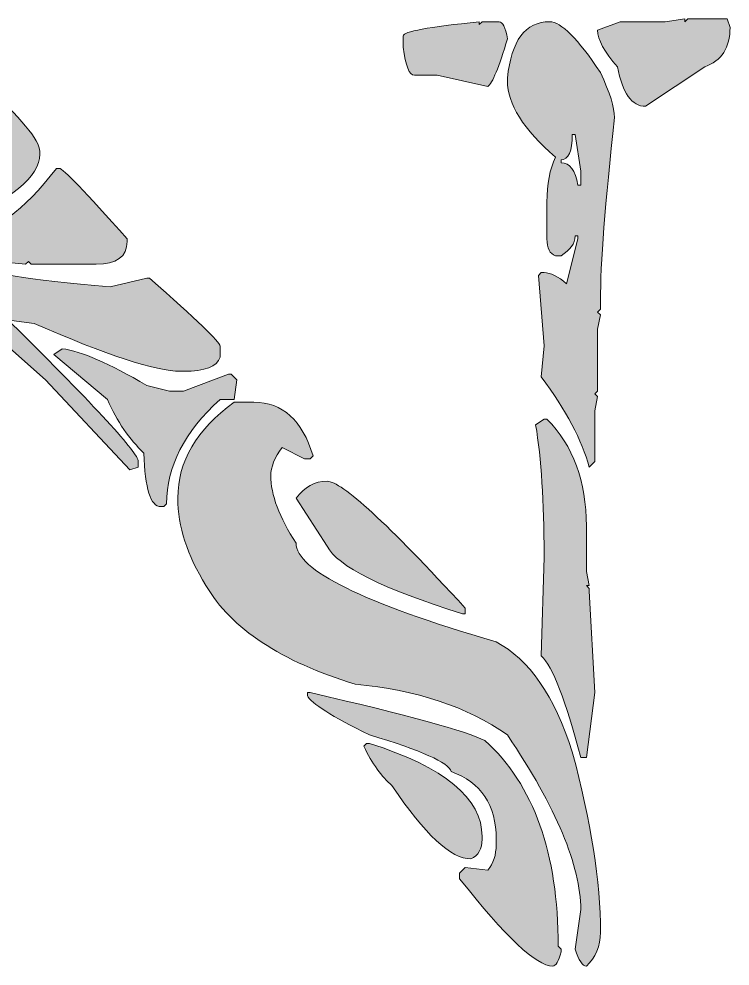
# Model space of a CAD drawing. Header units: inches. Extents: x 20 to 242, y -160 to -20.
# Drawn here: x 95.19 to 102.33, y -30.31 to -20.79 of the extents above; entities that cross this region are included whole.
import ezdxf

# ---------------------------------------------------------------- set-up
doc = ezdxf.new("R2010")
doc.units = ezdxf.units.IN
doc.header["$MEASUREMENT"] = 0
doc.layers.add('Layer 1', color=7, linetype='Continuous')

# ---------------------------------------------------------------- blocks, each defined once
blk = doc.blocks.new('block 3')
at = {"layer": 'Layer 1'}
h = blk.add_hatch(color=7, dxfattribs=at)
h.dxf.hatch_style = 2
edge = h.paths.add_edge_path()
edge.add_spline(control_points=[(99.1623, -21.3594), (99.1623, -21.3594), (99.389, -21.3594), (99.389, -21.3594), (99.389, -21.3594), (99.8987, -21.4728), (99.8987, -21.4728), (99.9459, -21.4397), (100.012, -21.2793), (100.097, -20.9913), (100.078, -20.878), (100.0498, -20.8213), (100.012, -20.8213), (100.012, -20.8213), (99.842, -20.8213), (99.842, -20.8213), (99.842, -20.8213), (99.8138, -20.8497), (99.8138, -20.8497), (99.8138, -20.8497), (99.8138, -20.8213), (99.8138, -20.8213), (99.3039, -20.8733), (99.0491, -20.9205), (99.0491, -20.9629), (99.0491, -20.9629), (99.0491, -21.0762), (99.0491, -21.0762), (99.0727, -21.265), (99.1105, -21.3594), (99.1623, -21.3594)], knot_values=[0, 0, 0, 0, 1, 1, 1, 2, 2, 2, 3, 3, 3, 4, 4, 4, 5, 5, 5, 6, 6, 6, 7, 7, 7, 8, 8, 8, 9, 9, 9, 10, 10, 10, 10], degree=3, periodic=1)
h = blk.add_hatch(color=7, dxfattribs=at)
h.dxf.hatch_style = 2
edge = h.paths.add_edge_path()
edge.add_spline(control_points=[(100.5218, -20.8213), (100.2763, -20.8213), (100.1347, -21.0103), (100.097, -21.3879), (100.097, -21.3879), (100.097, -21.4161), (100.097, -21.4161), (100.097, -21.6474), (100.2573, -21.9024), (100.5784, -22.1807), (100.5218, -22.3036), (100.4935, -22.4546), (100.4935, -22.6339), (100.4935, -22.6339), (100.4935, -23.0021), (100.4935, -23.0021), (100.4935, -23.0965), (100.5218, -23.1531), (100.5784, -23.1719), (100.5784, -23.1719), (100.6351, -23.1719), (100.6351, -23.1719), (100.7293, -23.1154), (100.7767, -23.0493), (100.7767, -22.9738), (100.7767, -22.9738), (100.8049, -22.9738), (100.8049, -22.9738), (100.8049, -22.9738), (100.8049, -23.0021), (100.8049, -23.0021), (100.8049, -23.0021), (100.6916, -23.4553), (100.6916, -23.4553), (100.6067, -23.3798), (100.5312, -23.3419), (100.4651, -23.3419), (100.4651, -23.3419), (100.4368, -23.3419), (100.4368, -23.3419), (100.4368, -23.3419), (100.4084, -23.3702), (100.4084, -23.3702), (100.4084, -23.3702), (100.4651, -24.0783), (100.4651, -24.0783), (100.4651, -24.0783), (100.4368, -24.3897), (100.4368, -24.3897), (100.6869, -24.7249), (100.8475, -25.0269), (100.9183, -25.296), (100.9183, -25.296), (100.975, -25.2393), (100.975, -25.2393), (100.975, -25.2393), (100.975, -24.7296), (100.975, -24.7296), (100.975, -24.7296), (101.0032, -24.588), (101.0032, -24.588), (101.0032, -24.588), (100.975, -24.5596), (100.975, -24.5596), (100.975, -24.5596), (101.0032, -24.5313), (101.0032, -24.5313), (101.0032, -24.5313), (101.0032, -23.9083), (101.0032, -23.9083), (101.0032, -23.9083), (101.0315, -23.7667), (101.0315, -23.7667), (101.0315, -23.7667), (101.0032, -23.7384), (101.0032, -23.7384), (101.0032, -23.7384), (101.0315, -23.71), (101.0315, -23.71), (101.0315, -23.71), (101.0315, -23.6251), (101.0315, -23.6251), (101.0315, -23.257), (101.0787, -22.6434), (101.173, -21.7842), (101.173, -21.6852), (101.1258, -21.5341), (101.0315, -21.3312), (100.8049, -20.9913), (100.6351, -20.8213), (100.5218, -20.8213)], knot_values=[0, 0, 0, 0, 1, 1, 1, 2, 2, 2, 3, 3, 3, 4, 4, 4, 5, 5, 5, 6, 6, 6, 7, 7, 7, 8, 8, 8, 9, 9, 9, 10, 10, 10, 11, 11, 11, 12, 12, 12, 13, 13, 13, 14, 14, 14, 15, 15, 15, 16, 16, 16, 17, 17, 17, 18, 18, 18, 19, 19, 19, 20, 20, 20, 21, 21, 21, 22, 22, 22, 23, 23, 23, 24, 24, 24, 25, 25, 25, 26, 26, 26, 27, 27, 27, 28, 28, 28, 29, 29, 29, 30, 30, 30, 30], degree=3, periodic=1)
edge = h.paths.add_edge_path()
edge.add_spline(control_points=[(100.8334, -22.4639), (100.8334, -22.4639), (100.8049, -22.4639), (100.8049, -22.4639), (100.7813, -22.313), (100.7247, -22.2374), (100.6351, -22.2374), (100.6351, -22.2374), (100.6351, -22.209), (100.6351, -22.209), (100.7105, -22.209), (100.7483, -22.1241), (100.7483, -21.9542), (100.7483, -21.9542), (100.7767, -21.9542), (100.7767, -21.9542), (100.7767, -21.9542), (100.8334, -22.3223), (100.8334, -22.3223), (100.8334, -22.3223), (100.8334, -22.4639), (100.8334, -22.4639)], knot_values=[0, 0, 0, 0, 1, 1, 1, 2, 2, 2, 3, 3, 3, 4, 4, 4, 5, 5, 5, 6, 6, 6, 7, 7, 7, 7], degree=3, periodic=1)
h = blk.add_hatch(color=7, dxfattribs=at)
h.dxf.hatch_style = 2
edge = h.paths.add_edge_path()
edge.add_spline(control_points=[(102.306, -20.7931), (102.306, -20.7931), (101.9094, -20.7931), (101.9094, -20.7931), (101.9094, -20.7931), (101.8812, -20.8213), (101.8812, -20.8213), (101.8812, -20.8213), (101.8812, -20.7931), (101.8812, -20.7931), (101.8812, -20.7931), (101.6829, -20.8213), (101.6829, -20.8213), (101.6829, -20.8213), (101.2297, -20.8213), (101.2297, -20.8213), (101.2297, -20.8213), (101.0032, -20.9064), (101.0032, -20.9064), (101.0032, -21.0008), (101.0692, -21.1234), (101.2015, -21.2745), (101.2533, -21.5389), (101.3477, -21.671), (101.4847, -21.671), (101.4847, -21.671), (102.0795, -21.2745), (102.0795, -21.2745), (102.2493, -21.2132), (102.3342, -21.0811), (102.3342, -20.878), (102.3342, -20.878), (102.306, -20.7931), (102.306, -20.7931)], knot_values=[0, 0, 0, 0, 1, 1, 1, 2, 2, 2, 3, 3, 3, 4, 4, 4, 5, 5, 5, 6, 6, 6, 7, 7, 7, 8, 8, 8, 9, 9, 9, 10, 10, 10, 11, 11, 11, 11], degree=3, periodic=1)
h = blk.add_hatch(color=7, dxfattribs=at)
h.dxf.hatch_style = 2
edge = h.paths.add_edge_path()
edge.add_spline(control_points=[(95.1126, -23.8516), (95.1126, -23.8516), (95.1126, -23.8234), (95.1126, -23.8234), (95.1126, -23.8234), (95.3391, -23.8516), (95.3391, -23.8516), (96.0707, -24.1727), (96.5616, -24.3331), (96.8117, -24.3331), (96.8117, -24.3331), (96.8401, -24.3331), (96.8401, -24.3331), (97.0572, -24.3331), (97.18, -24.286), (97.2083, -24.1915), (97.2083, -24.1915), (97.2083, -24.0783), (97.2083, -24.0783), (97.2083, -24.0406), (96.9723, -23.8139), (96.5003, -23.3986), (96.5003, -23.3986), (96.4719, -23.3986), (96.4719, -23.3986), (96.4719, -23.3986), (96.1038, -23.4835), (96.1038, -23.4835), (95.2542, -23.4175), (94.8294, -23.3419), (94.8294, -23.257), (94.8294, -23.257), (94.8294, -23.2286), (94.8294, -23.2286), (94.8294, -23.2286), (94.971, -23.2286), (94.971, -23.2286), (94.971, -23.2286), (95.2542, -23.257), (95.2542, -23.257), (95.2542, -23.257), (95.2824, -23.2286), (95.2824, -23.2286), (95.2824, -23.2286), (95.3109, -23.257), (95.3109, -23.257), (95.3109, -23.257), (95.9622, -23.257), (95.9622, -23.257), (96.1699, -23.257), (96.2738, -23.1815), (96.2738, -23.0303), (96.2738, -23.0303), (96.2738, -23.0021), (96.2738, -23.0021), (95.8535, -22.5301), (95.627, -22.2941), (95.5941, -22.2941), (95.5941, -22.2941), (95.5656, -22.2941), (95.5656, -22.2941), (95.2258, -22.7283), (94.9331, -22.9454), (94.6878, -22.9454), (94.6878, -22.9454), (94.6312, -22.9454), (94.6312, -22.9454), (94.5366, -22.9454), (94.4801, -22.9171), (94.4611, -22.8605), (94.4611, -22.8605), (94.5462, -22.8605), (94.5462, -22.8605), (95.1126, -22.6103), (95.3958, -22.3744), (95.3958, -22.1525), (95.3958, -22.1525), (95.3958, -22.1241), (95.3958, -22.1241), (95.3958, -22.0109), (95.207, -21.7842), (94.8294, -21.4444), (94.7727, -21.4444), (94.7443, -21.4633), (94.7443, -21.501), (94.7443, -21.501), (94.7443, -21.6144), (94.7443, -21.6144), (94.7443, -21.6144), (94.8861, -21.8693), (94.8861, -21.8693), (94.8861, -21.8693), (94.8577, -21.9542), (94.8577, -21.9542), (94.6405, -22.2564), (94.348, -22.4073), (93.9797, -22.4073), (93.9797, -22.4073), (93.64, -22.2657), (93.64, -22.2657), (93.64, -22.2657), (93.5833, -22.3223), (93.5833, -22.3223), (93.5833, -22.4073), (93.64, -22.5489), (93.7532, -22.7471), (93.7532, -22.8605), (94.159, -23.2758), (94.971, -23.9932), (94.971, -23.9932), (95.4525, -24.418), (95.4525, -24.418), (95.4525, -24.418), (96.302, -25.3244), (96.302, -25.3244), (96.302, -25.3244), (96.3869, -25.296), (96.3869, -25.296), (96.3869, -25.296), (96.3869, -25.2393), (96.3869, -25.2393), (96.3869, -25.1544), (95.9622, -24.6919), (95.1126, -23.8516)], knot_values=[0, 0, 0, 0, 1, 1, 1, 2, 2, 2, 3, 3, 3, 4, 4, 4, 5, 5, 5, 6, 6, 6, 7, 7, 7, 8, 8, 8, 9, 9, 9, 10, 10, 10, 11, 11, 11, 12, 12, 12, 13, 13, 13, 14, 14, 14, 15, 15, 15, 16, 16, 16, 17, 17, 17, 18, 18, 18, 19, 19, 19, 20, 20, 20, 21, 21, 21, 22, 22, 22, 23, 23, 23, 24, 24, 24, 25, 25, 25, 26, 26, 26, 27, 27, 27, 28, 28, 28, 29, 29, 29, 30, 30, 30, 31, 31, 31, 32, 32, 32, 33, 33, 33, 34, 34, 34, 35, 35, 35, 36, 36, 36, 37, 37, 37, 38, 38, 38, 39, 39, 39, 40, 40, 40, 41, 41, 41, 41], degree=3, periodic=1)
h = blk.add_hatch(color=7, dxfattribs=at)
h.dxf.hatch_style = 2
edge = h.paths.add_edge_path()
edge.add_spline(control_points=[(97.3498, -24.6163), (97.3498, -24.6163), (97.3783, -24.418), (97.3783, -24.418), (97.3783, -24.418), (97.3216, -24.3615), (97.3216, -24.3615), (97.3216, -24.3615), (97.2932, -24.3615), (97.2932, -24.3615), (97.2932, -24.3615), (96.8401, -24.5313), (96.8401, -24.5313), (96.8401, -24.5313), (96.6986, -24.5313), (96.6986, -24.5313), (96.6986, -24.5313), (96.4719, -24.4747), (96.4719, -24.4747), (96.0943, -24.253), (95.8111, -24.1302), (95.6223, -24.1066), (95.6223, -24.1066), (95.5374, -24.1632), (95.5374, -24.1632), (95.5374, -24.1632), (96.0755, -24.6163), (96.0755, -24.6163), (96.1746, -24.8383), (96.2972, -25.0176), (96.4436, -25.1544), (96.4531, -25.5132), (96.5096, -25.6925), (96.6136, -25.6925), (96.6136, -25.6925), (96.6419, -25.6925), (96.6419, -25.6925), (96.6419, -25.6925), (96.6701, -25.6641), (96.6701, -25.6641), (96.6701, -25.2913), (96.8494, -24.942), (97.2083, -24.6163), (97.2083, -24.6163), (97.3498, -24.6163), (97.3498, -24.6163)], knot_values=[0, 0, 0, 0, 1, 1, 1, 2, 2, 2, 3, 3, 3, 4, 4, 4, 5, 5, 5, 6, 6, 6, 7, 7, 7, 8, 8, 8, 9, 9, 9, 10, 10, 10, 11, 11, 11, 12, 12, 12, 13, 13, 13, 14, 14, 14, 15, 15, 15, 15], degree=3, periodic=1)
h = blk.add_hatch(color=7, dxfattribs=at)
h.dxf.hatch_style = 2
edge = h.paths.add_edge_path()
edge.add_spline(control_points=[(99.9836, -27.0519), (98.6431, -26.6601), (97.9729, -26.3297), (97.9729, -26.0606), (97.8031, -25.8012), (97.718, -25.5745), (97.718, -25.3809), (97.718, -25.296), (97.7557, -25.2016), (97.8313, -25.0977), (97.8313, -25.0977), (98.0578, -25.2111), (98.0578, -25.2111), (98.0578, -25.2111), (98.1145, -25.2111), (98.1145, -25.2111), (98.1145, -25.2111), (98.1429, -25.1826), (98.1429, -25.1826), (98.0342, -24.824), (97.836, -24.6447), (97.5481, -24.6447), (97.5481, -24.6447), (97.3498, -24.6447), (97.3498, -24.6447), (96.9723, -24.9184), (96.7835, -25.2393), (96.7835, -25.6076), (96.7835, -25.8908), (96.8779, -26.1834), (97.0667, -26.4854), (97.3216, -26.9198), (97.8218, -27.25), (98.5677, -27.4767), (99.1813, -27.5332), (99.691, -27.7032), (100.097, -27.9864), (100.5877, -28.7182), (100.8334, -29.3033), (100.8334, -29.7422), (100.8334, -29.7422), (100.7767, -30.1387), (100.7767, -30.1387), (100.8144, -30.2521), (100.8521, -30.3088), (100.8899, -30.3088), (100.9843, -30.2237), (101.0315, -30.1105), (101.0315, -29.9689), (101.0315, -29.4639), (100.9371, -28.8598), (100.7483, -28.1563), (100.5689, -27.5947), (100.314, -27.2266), (99.9836, -27.0519)], knot_values=[0, 0, 0, 0, 1, 1, 1, 2, 2, 2, 3, 3, 3, 4, 4, 4, 5, 5, 5, 6, 6, 6, 7, 7, 7, 8, 8, 8, 9, 9, 9, 10, 10, 10, 11, 11, 11, 12, 12, 12, 13, 13, 13, 14, 14, 14, 15, 15, 15, 16, 16, 16, 17, 17, 17, 18, 18, 18, 18], degree=3, periodic=1)
h = blk.add_hatch(color=7, dxfattribs=at)
h.dxf.hatch_style = 2
edge = h.paths.add_edge_path()
edge.add_spline(control_points=[(100.4935, -24.8145), (100.4935, -24.8145), (100.4651, -24.8145), (100.4651, -24.8145), (100.4651, -24.8145), (100.3802, -24.8712), (100.3802, -24.8712), (100.4368, -25.2111), (100.4651, -25.6453), (100.4651, -26.174), (100.4651, -26.174), (100.4651, -26.2022), (100.4651, -26.2022), (100.4651, -26.2022), (100.4368, -27.1935), (100.4368, -27.1935), (100.55, -27.2974), (100.6821, -27.6373), (100.8334, -28.2129), (100.8334, -28.2129), (100.8899, -28.2129), (100.8899, -28.2129), (100.8899, -28.2129), (100.975, -27.5616), (100.975, -27.5616), (100.975, -27.5616), (100.9183, -26.5421), (100.9183, -26.5421), (100.9183, -26.5421), (100.9183, -26.5138), (100.9183, -26.5138), (100.9183, -26.5138), (100.8899, -26.4854), (100.8899, -26.4854), (100.8899, -26.4854), (100.9183, -26.4854), (100.9183, -26.4854), (100.9183, -26.4854), (100.8899, -26.3438), (100.8899, -26.3438), (100.8899, -26.3438), (100.8899, -25.8908), (100.8899, -25.8908), (100.8899, -25.4376), (100.7577, -25.0789), (100.4935, -24.8145)], knot_values=[0, 0, 0, 0, 1, 1, 1, 2, 2, 2, 3, 3, 3, 4, 4, 4, 5, 5, 5, 6, 6, 6, 7, 7, 7, 8, 8, 8, 9, 9, 9, 10, 10, 10, 11, 11, 11, 12, 12, 12, 13, 13, 13, 14, 14, 14, 15, 15, 15, 15], degree=3, periodic=1)
h = blk.add_hatch(color=7, dxfattribs=at)
h.dxf.hatch_style = 2
edge = h.paths.add_edge_path()
edge.add_spline(control_points=[(97.9729, -25.6076), (97.9729, -25.6076), (98.2845, -26.089), (98.2845, -26.089), (98.3882, -26.292), (98.8414, -26.5185), (99.6438, -26.7686), (99.6438, -26.7686), (99.6722, -26.7686), (99.6722, -26.7686), (99.6722, -26.7686), (99.6722, -26.7121), (99.6722, -26.7121), (98.8933, -25.8623), (98.4307, -25.4376), (98.2845, -25.4376), (98.1617, -25.4376), (98.0578, -25.4942), (97.9729, -25.6076)], knot_values=[0, 0, 0, 0, 1, 1, 1, 2, 2, 2, 3, 3, 3, 4, 4, 4, 5, 5, 5, 6, 6, 6, 6], degree=3, periodic=1)
h = blk.add_hatch(color=7, dxfattribs=at)
h.dxf.hatch_style = 2
edge = h.paths.add_edge_path()
edge.add_spline(control_points=[(99.8705, -28.0431), (99.6815, -27.9487), (99.0962, -27.7882), (98.1145, -27.5616), (98.1145, -27.5616), (98.0862, -27.5616), (98.0862, -27.5616), (98.0862, -27.5616), (98.0862, -27.5899), (98.0862, -27.5899), (98.124, -27.6703), (98.3315, -27.8023), (98.7093, -27.9864), (99.2331, -28.1421), (99.5068, -28.265), (99.5306, -28.3545), (99.8326, -28.4632), (99.9836, -28.6897), (99.9836, -29.0343), (99.9836, -29.0343), (99.9836, -29.0909), (99.9836, -29.0909), (99.9836, -29.19), (99.9554, -29.2751), (99.8987, -29.3459), (99.8987, -29.3459), (99.6722, -29.3174), (99.6722, -29.3174), (99.6722, -29.3174), (99.6155, -29.3741), (99.6155, -29.3741), (99.6155, -29.3741), (99.6155, -29.4308), (99.6155, -29.4308), (100.078, -30.0161), (100.3896, -30.3088), (100.55, -30.3088), (100.5831, -30.3088), (100.6113, -30.2616), (100.6351, -30.1672), (100.6351, -30.1672), (100.6351, -30.1387), (100.6351, -30.1387), (100.6351, -30.1387), (100.6067, -30.1105), (100.6067, -30.1105), (100.6067, -29.1758), (100.3612, -28.4868), (99.8705, -28.0431)], knot_values=[0, 0, 0, 0, 1, 1, 1, 2, 2, 2, 3, 3, 3, 4, 4, 4, 5, 5, 5, 6, 6, 6, 7, 7, 7, 8, 8, 8, 9, 9, 9, 10, 10, 10, 11, 11, 11, 12, 12, 12, 13, 13, 13, 14, 14, 14, 15, 15, 15, 16, 16, 16, 16], degree=3, periodic=1)
h = blk.add_hatch(color=7, dxfattribs=at)
h.dxf.hatch_style = 2
edge = h.paths.add_edge_path()
edge.add_spline(control_points=[(99.842, -29.0343), (99.842, -29.0343), (99.842, -29.006), (99.842, -29.006), (99.842, -28.6236), (99.4645, -28.3122), (98.7093, -28.0713), (98.7093, -28.0713), (98.6809, -28.0713), (98.6809, -28.0713), (98.6809, -28.0713), (98.6526, -28.0998), (98.6526, -28.0998), (98.7375, -28.2744), (98.8319, -28.4066), (98.9358, -28.4961), (99.2662, -28.9872), (99.5306, -29.2325), (99.7289, -29.2325), (99.8043, -29.1996), (99.842, -29.1335), (99.842, -29.0343)], knot_values=[0, 0, 0, 0, 1, 1, 1, 2, 2, 2, 3, 3, 3, 4, 4, 4, 5, 5, 5, 6, 6, 6, 7, 7, 7, 7], degree=3, periodic=1)
at = {"layer": 'Layer 1', "lineweight": 0}
for points, knots in [([(99.1623, -21.3594), (99.1623, -21.3594), (99.389, -21.3594), (99.389, -21.3594), (99.389, -21.3594), (99.8987, -21.4728), (99.8987, -21.4728), (99.9459, -21.4397), (100.012, -21.2793), (100.097, -20.9913), (100.078, -20.878), (100.0498, -20.8213), (100.012, -20.8213), (100.012, -20.8213), (99.842, -20.8213), (99.842, -20.8213), (99.842, -20.8213), (99.8138, -20.8497), (99.8138, -20.8497), (99.8138, -20.8497), (99.8138, -20.8213), (99.8138, -20.8213), (99.3039, -20.8733), (99.0491, -20.9205), (99.0491, -20.9629), (99.0491, -20.9629), (99.0491, -21.0762), (99.0491, -21.0762), (99.0727, -21.265), (99.1105, -21.3594), (99.1623, -21.3594)], [0, 0, 0, 0, 1, 1, 1, 2, 2, 2, 3, 3, 3, 4, 4, 4, 5, 5, 5, 6, 6, 6, 7, 7, 7, 8, 8, 8, 9, 9, 9, 10, 10, 10, 10]), ([(100.5218, -20.8213), (100.2763, -20.8213), (100.1347, -21.0103), (100.097, -21.3879), (100.097, -21.3879), (100.097, -21.4161), (100.097, -21.4161), (100.097, -21.6474), (100.2573, -21.9024), (100.5784, -22.1807), (100.5218, -22.3036), (100.4935, -22.4546), (100.4935, -22.6339), (100.4935, -22.6339), (100.4935, -23.0021), (100.4935, -23.0021), (100.4935, -23.0965), (100.5218, -23.1531), (100.5784, -23.1719), (100.5784, -23.1719), (100.6351, -23.1719), (100.6351, -23.1719), (100.7293, -23.1154), (100.7767, -23.0493), (100.7767, -22.9738), (100.7767, -22.9738), (100.8049, -22.9738), (100.8049, -22.9738), (100.8049, -22.9738), (100.8049, -23.0021), (100.8049, -23.0021), (100.8049, -23.0021), (100.6916, -23.4553), (100.6916, -23.4553), (100.6067, -23.3798), (100.5312, -23.3419), (100.4651, -23.3419), (100.4651, -23.3419), (100.4368, -23.3419), (100.4368, -23.3419), (100.4368, -23.3419), (100.4084, -23.3702), (100.4084, -23.3702), (100.4084, -23.3702), (100.4651, -24.0783), (100.4651, -24.0783), (100.4651, -24.0783), (100.4368, -24.3897), (100.4368, -24.3897), (100.6869, -24.7249), (100.8475, -25.0269), (100.9183, -25.296), (100.9183, -25.296), (100.975, -25.2393), (100.975, -25.2393), (100.975, -25.2393), (100.975, -24.7296), (100.975, -24.7296), (100.975, -24.7296), (101.0032, -24.588), (101.0032, -24.588), (101.0032, -24.588), (100.975, -24.5596), (100.975, -24.5596), (100.975, -24.5596), (101.0032, -24.5313), (101.0032, -24.5313), (101.0032, -24.5313), (101.0032, -23.9083), (101.0032, -23.9083), (101.0032, -23.9083), (101.0315, -23.7667), (101.0315, -23.7667), (101.0315, -23.7667), (101.0032, -23.7384), (101.0032, -23.7384), (101.0032, -23.7384), (101.0315, -23.71), (101.0315, -23.71), (101.0315, -23.71), (101.0315, -23.6251), (101.0315, -23.6251), (101.0315, -23.257), (101.0787, -22.6434), (101.173, -21.7842), (101.173, -21.6852), (101.1258, -21.5341), (101.0315, -21.3312), (100.8049, -20.9913), (100.6351, -20.8213), (100.5218, -20.8213)], [0, 0, 0, 0, 1, 1, 1, 2, 2, 2, 3, 3, 3, 4, 4, 4, 5, 5, 5, 6, 6, 6, 7, 7, 7, 8, 8, 8, 9, 9, 9, 10, 10, 10, 11, 11, 11, 12, 12, 12, 13, 13, 13, 14, 14, 14, 15, 15, 15, 16, 16, 16, 17, 17, 17, 18, 18, 18, 19, 19, 19, 20, 20, 20, 21, 21, 21, 22, 22, 22, 23, 23, 23, 24, 24, 24, 25, 25, 25, 26, 26, 26, 27, 27, 27, 28, 28, 28, 29, 29, 29, 30, 30, 30, 30]), ([(102.306, -20.7931), (102.306, -20.7931), (101.9094, -20.7931), (101.9094, -20.7931), (101.9094, -20.7931), (101.8812, -20.8213), (101.8812, -20.8213), (101.8812, -20.8213), (101.8812, -20.7931), (101.8812, -20.7931), (101.8812, -20.7931), (101.6829, -20.8213), (101.6829, -20.8213), (101.6829, -20.8213), (101.2297, -20.8213), (101.2297, -20.8213), (101.2297, -20.8213), (101.0032, -20.9064), (101.0032, -20.9064), (101.0032, -21.0008), (101.0692, -21.1234), (101.2015, -21.2745), (101.2533, -21.5389), (101.3477, -21.671), (101.4847, -21.671), (101.4847, -21.671), (102.0795, -21.2745), (102.0795, -21.2745), (102.2493, -21.2132), (102.3342, -21.0811), (102.3342, -20.878), (102.3342, -20.878), (102.306, -20.7931), (102.306, -20.7931)], [0, 0, 0, 0, 1, 1, 1, 2, 2, 2, 3, 3, 3, 4, 4, 4, 5, 5, 5, 6, 6, 6, 7, 7, 7, 8, 8, 8, 9, 9, 9, 10, 10, 10, 11, 11, 11, 11]), ([(95.1126, -23.8516), (95.1126, -23.8516), (95.1126, -23.8234), (95.1126, -23.8234), (95.1126, -23.8234), (95.3391, -23.8516), (95.3391, -23.8516), (96.0707, -24.1727), (96.5616, -24.3331), (96.8117, -24.3331), (96.8117, -24.3331), (96.8401, -24.3331), (96.8401, -24.3331), (97.0572, -24.3331), (97.18, -24.286), (97.2083, -24.1915), (97.2083, -24.1915), (97.2083, -24.0783), (97.2083, -24.0783), (97.2083, -24.0406), (96.9723, -23.8139), (96.5003, -23.3986), (96.5003, -23.3986), (96.4719, -23.3986), (96.4719, -23.3986), (96.4719, -23.3986), (96.1038, -23.4835), (96.1038, -23.4835), (95.2542, -23.4175), (94.8294, -23.3419), (94.8294, -23.257), (94.8294, -23.257), (94.8294, -23.2286), (94.8294, -23.2286), (94.8294, -23.2286), (94.971, -23.2286), (94.971, -23.2286), (94.971, -23.2286), (95.2542, -23.257), (95.2542, -23.257), (95.2542, -23.257), (95.2824, -23.2286), (95.2824, -23.2286), (95.2824, -23.2286), (95.3109, -23.257), (95.3109, -23.257), (95.3109, -23.257), (95.9622, -23.257), (95.9622, -23.257), (96.1699, -23.257), (96.2738, -23.1815), (96.2738, -23.0303), (96.2738, -23.0303), (96.2738, -23.0021), (96.2738, -23.0021), (95.8535, -22.5301), (95.627, -22.2941), (95.5941, -22.2941), (95.5941, -22.2941), (95.5656, -22.2941), (95.5656, -22.2941), (95.2258, -22.7283), (94.9331, -22.9454), (94.6878, -22.9454), (94.6878, -22.9454), (94.6312, -22.9454), (94.6312, -22.9454), (94.5366, -22.9454), (94.4801, -22.9171), (94.4611, -22.8605), (94.4611, -22.8605), (94.5462, -22.8605), (94.5462, -22.8605), (95.1126, -22.6103), (95.3958, -22.3744), (95.3958, -22.1525), (95.3958, -22.1525), (95.3958, -22.1241), (95.3958, -22.1241), (95.3958, -22.0109), (95.207, -21.7842), (94.8294, -21.4444), (94.7727, -21.4444), (94.7443, -21.4633), (94.7443, -21.501), (94.7443, -21.501), (94.7443, -21.6144), (94.7443, -21.6144), (94.7443, -21.6144), (94.8861, -21.8693), (94.8861, -21.8693), (94.8861, -21.8693), (94.8577, -21.9542), (94.8577, -21.9542), (94.6405, -22.2564), (94.348, -22.4073), (93.9797, -22.4073), (93.9797, -22.4073), (93.64, -22.2657), (93.64, -22.2657), (93.64, -22.2657), (93.5833, -22.3223), (93.5833, -22.3223), (93.5833, -22.4073), (93.64, -22.5489), (93.7532, -22.7471), (93.7532, -22.8605), (94.159, -23.2758), (94.971, -23.9932), (94.971, -23.9932), (95.4525, -24.418), (95.4525, -24.418), (95.4525, -24.418), (96.302, -25.3244), (96.302, -25.3244), (96.302, -25.3244), (96.3869, -25.296), (96.3869, -25.296), (96.3869, -25.296), (96.3869, -25.2393), (96.3869, -25.2393), (96.3869, -25.1544), (95.9622, -24.6919), (95.1126, -23.8516)], [0, 0, 0, 0, 1, 1, 1, 2, 2, 2, 3, 3, 3, 4, 4, 4, 5, 5, 5, 6, 6, 6, 7, 7, 7, 8, 8, 8, 9, 9, 9, 10, 10, 10, 11, 11, 11, 12, 12, 12, 13, 13, 13, 14, 14, 14, 15, 15, 15, 16, 16, 16, 17, 17, 17, 18, 18, 18, 19, 19, 19, 20, 20, 20, 21, 21, 21, 22, 22, 22, 23, 23, 23, 24, 24, 24, 25, 25, 25, 26, 26, 26, 27, 27, 27, 28, 28, 28, 29, 29, 29, 30, 30, 30, 31, 31, 31, 32, 32, 32, 33, 33, 33, 34, 34, 34, 35, 35, 35, 36, 36, 36, 37, 37, 37, 38, 38, 38, 39, 39, 39, 40, 40, 40, 41, 41, 41, 41]), ([(100.8334, -22.4639), (100.8334, -22.4639), (100.8049, -22.4639), (100.8049, -22.4639), (100.7813, -22.313), (100.7247, -22.2374), (100.6351, -22.2374), (100.6351, -22.2374), (100.6351, -22.209), (100.6351, -22.209), (100.7105, -22.209), (100.7483, -22.1241), (100.7483, -21.9542), (100.7483, -21.9542), (100.7767, -21.9542), (100.7767, -21.9542), (100.7767, -21.9542), (100.8334, -22.3223), (100.8334, -22.3223), (100.8334, -22.3223), (100.8334, -22.4639), (100.8334, -22.4639)], [0, 0, 0, 0, 1, 1, 1, 2, 2, 2, 3, 3, 3, 4, 4, 4, 5, 5, 5, 6, 6, 6, 7, 7, 7, 7]), ([(97.3498, -24.6163), (97.3498, -24.6163), (97.3783, -24.418), (97.3783, -24.418), (97.3783, -24.418), (97.3216, -24.3615), (97.3216, -24.3615), (97.3216, -24.3615), (97.2932, -24.3615), (97.2932, -24.3615), (97.2932, -24.3615), (96.8401, -24.5313), (96.8401, -24.5313), (96.8401, -24.5313), (96.6986, -24.5313), (96.6986, -24.5313), (96.6986, -24.5313), (96.4719, -24.4747), (96.4719, -24.4747), (96.0943, -24.253), (95.8111, -24.1302), (95.6223, -24.1066), (95.6223, -24.1066), (95.5374, -24.1632), (95.5374, -24.1632), (95.5374, -24.1632), (96.0755, -24.6163), (96.0755, -24.6163), (96.1746, -24.8383), (96.2972, -25.0176), (96.4436, -25.1544), (96.4531, -25.5132), (96.5096, -25.6925), (96.6136, -25.6925), (96.6136, -25.6925), (96.6419, -25.6925), (96.6419, -25.6925), (96.6419, -25.6925), (96.6701, -25.6641), (96.6701, -25.6641), (96.6701, -25.2913), (96.8494, -24.942), (97.2083, -24.6163), (97.2083, -24.6163), (97.3498, -24.6163), (97.3498, -24.6163)], [0, 0, 0, 0, 1, 1, 1, 2, 2, 2, 3, 3, 3, 4, 4, 4, 5, 5, 5, 6, 6, 6, 7, 7, 7, 8, 8, 8, 9, 9, 9, 10, 10, 10, 11, 11, 11, 12, 12, 12, 13, 13, 13, 14, 14, 14, 15, 15, 15, 15]), ([(99.9836, -27.0519), (98.6431, -26.6601), (97.9729, -26.3297), (97.9729, -26.0606), (97.8031, -25.8012), (97.718, -25.5745), (97.718, -25.3809), (97.718, -25.296), (97.7557, -25.2016), (97.8313, -25.0977), (97.8313, -25.0977), (98.0578, -25.2111), (98.0578, -25.2111), (98.0578, -25.2111), (98.1145, -25.2111), (98.1145, -25.2111), (98.1145, -25.2111), (98.1429, -25.1826), (98.1429, -25.1826), (98.0342, -24.824), (97.836, -24.6447), (97.5481, -24.6447), (97.5481, -24.6447), (97.3498, -24.6447), (97.3498, -24.6447), (96.9723, -24.9184), (96.7835, -25.2393), (96.7835, -25.6076), (96.7835, -25.8908), (96.8779, -26.1834), (97.0667, -26.4854), (97.3216, -26.9198), (97.8218, -27.25), (98.5677, -27.4767), (99.1813, -27.5332), (99.691, -27.7032), (100.097, -27.9864), (100.5877, -28.7182), (100.8334, -29.3033), (100.8334, -29.7422), (100.8334, -29.7422), (100.7767, -30.1387), (100.7767, -30.1387), (100.8144, -30.2521), (100.8521, -30.3088), (100.8899, -30.3088), (100.9843, -30.2237), (101.0315, -30.1105), (101.0315, -29.9689), (101.0315, -29.4639), (100.9371, -28.8598), (100.7483, -28.1563), (100.5689, -27.5947), (100.314, -27.2266), (99.9836, -27.0519)], [0, 0, 0, 0, 1, 1, 1, 2, 2, 2, 3, 3, 3, 4, 4, 4, 5, 5, 5, 6, 6, 6, 7, 7, 7, 8, 8, 8, 9, 9, 9, 10, 10, 10, 11, 11, 11, 12, 12, 12, 13, 13, 13, 14, 14, 14, 15, 15, 15, 16, 16, 16, 17, 17, 17, 18, 18, 18, 18]), ([(100.4935, -24.8145), (100.4935, -24.8145), (100.4651, -24.8145), (100.4651, -24.8145), (100.4651, -24.8145), (100.3802, -24.8712), (100.3802, -24.8712), (100.4368, -25.2111), (100.4651, -25.6453), (100.4651, -26.174), (100.4651, -26.174), (100.4651, -26.2022), (100.4651, -26.2022), (100.4651, -26.2022), (100.4368, -27.1935), (100.4368, -27.1935), (100.55, -27.2974), (100.6821, -27.6373), (100.8334, -28.2129), (100.8334, -28.2129), (100.8899, -28.2129), (100.8899, -28.2129), (100.8899, -28.2129), (100.975, -27.5616), (100.975, -27.5616), (100.975, -27.5616), (100.9183, -26.5421), (100.9183, -26.5421), (100.9183, -26.5421), (100.9183, -26.5138), (100.9183, -26.5138), (100.9183, -26.5138), (100.8899, -26.4854), (100.8899, -26.4854), (100.8899, -26.4854), (100.9183, -26.4854), (100.9183, -26.4854), (100.9183, -26.4854), (100.8899, -26.3438), (100.8899, -26.3438), (100.8899, -26.3438), (100.8899, -25.8908), (100.8899, -25.8908), (100.8899, -25.4376), (100.7577, -25.0789), (100.4935, -24.8145)], [0, 0, 0, 0, 1, 1, 1, 2, 2, 2, 3, 3, 3, 4, 4, 4, 5, 5, 5, 6, 6, 6, 7, 7, 7, 8, 8, 8, 9, 9, 9, 10, 10, 10, 11, 11, 11, 12, 12, 12, 13, 13, 13, 14, 14, 14, 15, 15, 15, 15]), ([(97.9729, -25.6076), (97.9729, -25.6076), (98.2845, -26.089), (98.2845, -26.089), (98.3882, -26.292), (98.8414, -26.5185), (99.6438, -26.7686), (99.6438, -26.7686), (99.6722, -26.7686), (99.6722, -26.7686), (99.6722, -26.7686), (99.6722, -26.7121), (99.6722, -26.7121), (98.8933, -25.8623), (98.4307, -25.4376), (98.2845, -25.4376), (98.1617, -25.4376), (98.0578, -25.4942), (97.9729, -25.6076)], [0, 0, 0, 0, 1, 1, 1, 2, 2, 2, 3, 3, 3, 4, 4, 4, 5, 5, 5, 6, 6, 6, 6]), ([(99.8705, -28.0431), (99.6815, -27.9487), (99.0962, -27.7882), (98.1145, -27.5616), (98.1145, -27.5616), (98.0862, -27.5616), (98.0862, -27.5616), (98.0862, -27.5616), (98.0862, -27.5899), (98.0862, -27.5899), (98.124, -27.6703), (98.3315, -27.8023), (98.7093, -27.9864), (99.2331, -28.1421), (99.5068, -28.265), (99.5306, -28.3545), (99.8326, -28.4632), (99.9836, -28.6897), (99.9836, -29.0343), (99.9836, -29.0343), (99.9836, -29.0909), (99.9836, -29.0909), (99.9836, -29.19), (99.9554, -29.2751), (99.8987, -29.3459), (99.8987, -29.3459), (99.6722, -29.3174), (99.6722, -29.3174), (99.6722, -29.3174), (99.6155, -29.3741), (99.6155, -29.3741), (99.6155, -29.3741), (99.6155, -29.4308), (99.6155, -29.4308), (100.078, -30.0161), (100.3896, -30.3088), (100.55, -30.3088), (100.5831, -30.3088), (100.6113, -30.2616), (100.6351, -30.1672), (100.6351, -30.1672), (100.6351, -30.1387), (100.6351, -30.1387), (100.6351, -30.1387), (100.6067, -30.1105), (100.6067, -30.1105), (100.6067, -29.1758), (100.3612, -28.4868), (99.8705, -28.0431)], [0, 0, 0, 0, 1, 1, 1, 2, 2, 2, 3, 3, 3, 4, 4, 4, 5, 5, 5, 6, 6, 6, 7, 7, 7, 8, 8, 8, 9, 9, 9, 10, 10, 10, 11, 11, 11, 12, 12, 12, 13, 13, 13, 14, 14, 14, 15, 15, 15, 16, 16, 16, 16]), ([(99.842, -29.0343), (99.842, -29.0343), (99.842, -29.006), (99.842, -29.006), (99.842, -28.6236), (99.4645, -28.3122), (98.7093, -28.0713), (98.7093, -28.0713), (98.6809, -28.0713), (98.6809, -28.0713), (98.6809, -28.0713), (98.6526, -28.0998), (98.6526, -28.0998), (98.7375, -28.2744), (98.8319, -28.4066), (98.9358, -28.4961), (99.2662, -28.9872), (99.5306, -29.2325), (99.7289, -29.2325), (99.8043, -29.1996), (99.842, -29.1335), (99.842, -29.0343)], [0, 0, 0, 0, 1, 1, 1, 2, 2, 2, 3, 3, 3, 4, 4, 4, 5, 5, 5, 6, 6, 6, 7, 7, 7, 7])]:
    blk.add_open_spline(points, degree=3, knots=knots, dxfattribs=at)

msp = doc.modelspace()

# ---------------------------------------------------------------- block references
at = {"layer": 'Layer 1'}
msp.add_blockref('block 3', (0, 0), dxfattribs=at)

doc.saveas('drawing.dxf')
